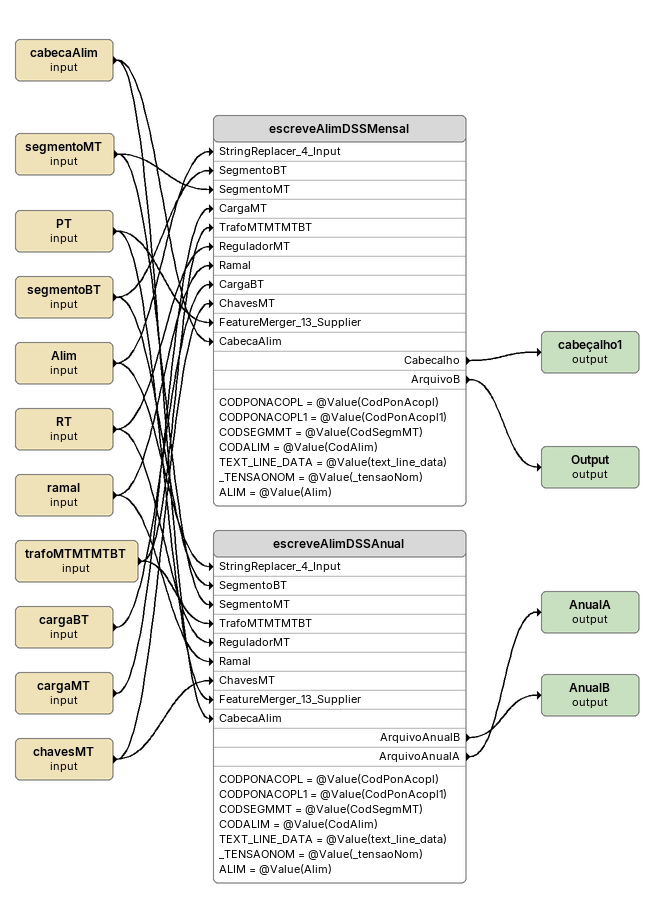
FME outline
segmentoBT (input)
    -> escreveAlimDSSMensal [SegmentoBT]
    -> escreveAlimDSSAnual [SegmentoBT]
Alim (input)
    -> escreveAlimDSSMensal [StringReplacer_4_Input]
    -> escreveAlimDSSAnual [StringReplacer_4_Input]
trafoMTMTMTBT (input)
    -> escreveAlimDSSMensal [TrafoMTMTMTBT]
    -> escreveAlimDSSAnual [TrafoMTMTMTBT]
cargaBT (input)
    -> escreveAlimDSSMensal [CargaBT]
cargaMT (input)
    -> escreveAlimDSSMensal [CargaMT]
chavesMT (input)
    -> escreveAlimDSSMensal [ChavesMT]
    -> escreveAlimDSSAnual [ChavesMT]
cabecaAlim (input)
    -> escreveAlimDSSMensal [CabecaAlim]
    -> escreveAlimDSSAnual [CabecaAlim]
segmentoMT (input)
    -> escreveAlimDSSMensal [SegmentoMT]
    -> escreveAlimDSSAnual [SegmentoMT]
PT (input)
    -> escreveAlimDSSMensal [FeatureMerger_13_Supplier]
    -> escreveAlimDSSAnual [FeatureMerger_13_Supplier]
RT (input)
    -> escreveAlimDSSMensal [ReguladorMT]
    -> escreveAlimDSSAnual [ReguladorMT]
ramal (input)
    -> escreveAlimDSSMensal [Ramal]
    -> escreveAlimDSSAnual [Ramal]
escreveAlimDSSMensal
    CODPONACOPL = @Value(CodPonAcopl)
    CODPONACOPL1 = @Value(CodPonAcopl1)
    CODSEGMMT = @Value(CodSegmMT)
    CODALIM = @Value(CodAlim)
    TEXT_LINE_DATA = @Value(text_line_data)
    _TENSAONOM = @Value(_tensaoNom)
    ALIM = @Value(Alim)
    Cabecalho -> cabeçalho1 (output)
    ArquivoB -> Output (output)
cabeçalho1 (output)
Output (output)
escreveAlimDSSAnual
    CODPONACOPL = @Value(CodPonAcopl)
    CODPONACOPL1 = @Value(CodPonAcopl1)
    CODSEGMMT = @Value(CodSegmMT)
    CODALIM = @Value(CodAlim)
    TEXT_LINE_DATA = @Value(text_line_data)
    _TENSAONOM = @Value(_tensaoNom)
    ALIM = @Value(Alim)
    ArquivoAnualB -> AnualB (output)
    ArquivoAnualA -> AnualA (output)
AnualA (output)
AnualB (output)
